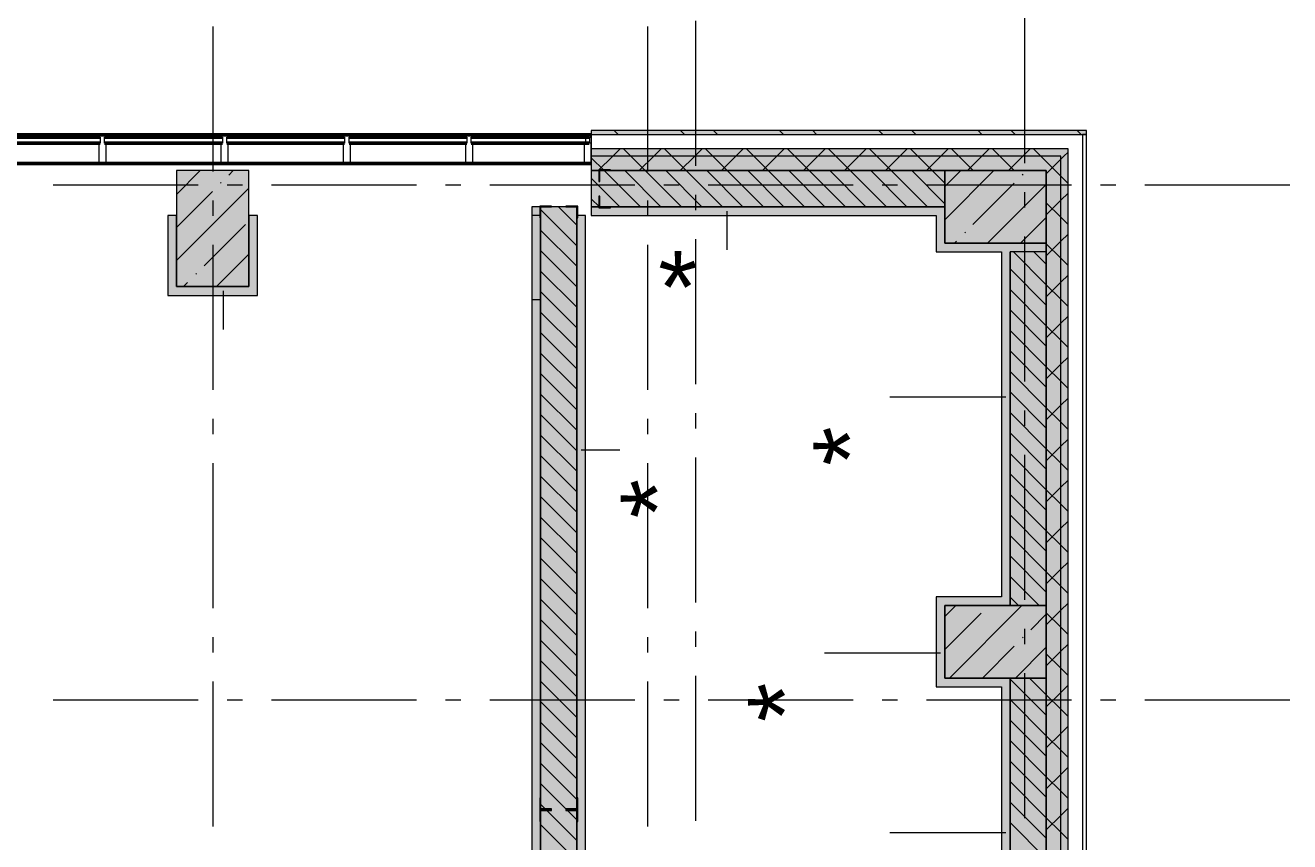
# Model space of a CAD drawing. Header units: millimetres. Extents: x -537608 to 253996, y -217170 to 186033.
# Drawn here: x -297869 to -289147, y 174393 to 180024 of the extents above; entities that cross this region are included whole.
import ezdxf

# ---------------------------------------------------------------- set-up
doc = ezdxf.new("R2010")
doc.units = ezdxf.units.MM
doc.layers.add('PDF _Геометрия', color=7, linetype='Continuous')
doc.layers.add('PDF _Текст', color=7, linetype='Continuous')
doc.layers.add('PDF _Сплошная заливка', color=7, linetype='Continuous', true_color=0xffffff)
doc.styles.add('PDF GOST-Common', font='arial.ttf')

msp = doc.modelspace()

# ---------------------------------------------------------------- hatches: boundary and pattern name
at = {"layer": 'PDF _Сплошная заливка', "transparency": 33554559}
h = msp.add_hatch(color=256, dxfattribs=at)
h.paths.add_polyline_path([(-290576.1839, 179271.2517), (-290549.1773, 179271.2517), (-290549.1773, 179298.2497), (-293964.683, 179298.2497), (-293964.683, 179271.2517), (-291715.7767, 179271.2517)], flags=0)
h.paths.add_polyline_path([(-304924.6804, 179271.2517), (-304924.6804, 179298.2497), (-317226.1745, 179298.2497), (-317226.1745, 179271.2517), (-305073.682, 179271.2517)], flags=0)
h = msp.add_hatch(color=256, dxfattribs=at)
h.paths.add_polyline_path([(-290726.1845, 179121.2511), (-290676.1843, 179121.2511), (-290676.1843, 179171.2513), (-293964.683, 179171.2513), (-293964.683, 179121.2511), (-291715.7767, 179121.2511)], flags=0)
h.paths.add_polyline_path([(-304924.6804, 179121.2511), (-304924.6804, 179171.2513), (-317076.174, 179171.2513), (-317076.174, 179121.2511), (-305073.682, 179121.2511)], flags=0)
h = msp.add_hatch(color=256, dxfattribs=at)
h.paths.add_polyline_path([(-290826.1849, 179021.2507), (-290726.1845, 179021.2507), (-290726.1845, 179121.2511), (-293964.683, 179121.2511), (-293964.683, 179021.2507), (-291526.179, 179021.2507)], flags=0)
h.paths.add_polyline_path([(-308413.1627, 179021.2507), (-304924.6804, 179021.2507), (-304924.6804, 179121.2511), (-316976.1736, 179121.2511), (-316976.1736, 179021.2507), (-308966.1789, 179021.2507)], flags=0)
h = msp.add_hatch(color=256, dxfattribs=at)
h.paths.add_polyline_path([(-290676.1843, 161221.2533), (-290676.1843, 162024.3157), (-290726.1845, 162024.3157), (-290726.1845, 161221.2533)], flags=0)
h.paths.add_polyline_path([(-290726.1845, 163724.3157), (-290676.1843, 163724.3157), (-290676.1843, 169859.4518), (-290726.1845, 169859.4518), (-290726.1845, 164787.9351)], flags=0)
h.paths.add_polyline_path([(-290676.1843, 169922.4514), (-290676.1843, 170584.4502), (-290726.1845, 170584.4502), (-290726.1845, 169922.4514), (-290705.921, 169922.4514)], flags=0)
h.paths.add_polyline_path([(-290726.1845, 170647.45), (-290676.1843, 170647.45), (-290676.1843, 179121.2511), (-290726.1845, 179121.2511), (-290726.1845, 170805.5026)], flags=0)
h = msp.add_hatch(color=256, dxfattribs=at)
h.paths.add_polyline_path([(-293385.5127, 178771.2498), (-291526.179, 178771.2498), (-291526.179, 179021.2507), (-293964.683, 179021.2507), (-293964.683, 178771.2498)], flags=0)
h.paths.add_polyline_path([(-305126.1797, 178771.2498), (-305126.1797, 179021.2507), (-308966.1789, 179021.2507), (-308966.1789, 178771.2498), (-307426.1799, 178771.2498), (-307426.1799, 179020.9019), (-306926.1779, 179020.9019), (-306926.1779, 178771.2498), (-306743.418, 178771.2498)], flags=0)
h = msp.add_hatch(color=256, dxfattribs=at)
h.paths.add_polyline_path([(-290826.1849, 161121.2529), (-290726.1845, 161121.2529), (-290726.1845, 162024.3157), (-290826.1849, 162024.3157), (-290826.1849, 161248.1888)], flags=0)
h.paths.add_polyline_path([(-290826.1849, 169853.4515), (-290811.1831, 169859.4518), (-290811.1831, 169888.1227), (-290820.1824, 169888.1227), (-290823.4119, 169859.4518)], flags=0)
h.paths.add_polyline_path([(-290726.1845, 163724.3157), (-290726.1845, 169859.4518), (-290765.4802, 169859.4518), (-290763.1809, 169853.4515), (-290826.1849, 169853.4515), (-290826.1849, 163724.3157)], flags=0)
h.paths.add_polyline_path([(-290811.1831, 169896.7818), (-290811.1831, 169922.4514), (-290726.1845, 169922.4514), (-290726.1845, 170584.4502), (-290811.1831, 170584.4502), (-290811.1831, 170610.1221), (-290820.1824, 170610.1221), (-290820.1824, 170592.752), (-290826.1849, 170590.4526), (-290826.1849, 169916.4512), (-290820.1824, 169914.1518), (-290820.1824, 169896.7818)], flags=0)
h.paths.add_polyline_path([(-290811.1831, 170618.7813), (-290813.181, 170647.45), (-290826.1849, 170653.4524), (-290820.1824, 170640.4529), (-290820.1824, 170618.7813)], flags=0)
h.paths.add_polyline_path([(-290765.4802, 170647.45), (-290726.1845, 170647.45), (-290726.1845, 179021.2507), (-290826.1849, 179021.2507), (-290826.1849, 170653.4524), (-290763.1809, 170653.4524)], flags=0)
at = {"layer": 'PDF _Сплошная заливка', "true_color": 0xd225fe, "transparency": 33554559}
msp.add_hatch(color=200, dxfattribs=at).paths.add_polyline_path([(-294374.4332, 169771.2517), (-294314.4346, 169771.2517), (-294314.4346, 178711.2512), (-294374.4332, 178711.2512), (-294374.4332, 171867.4254)])
at = {"layer": 'PDF _Сплошная заливка', "true_color": 0x56bc34, "transparency": 33554559}
for points in [[(-291586.1775, 178711.2512), (-291526.179, 178711.2512), (-291526.179, 178771.2498), (-293964.683, 178771.2498), (-293964.683, 178711.2512), (-291715.7767, 178711.2512)], [(-290826.1849, 178461.2503), (-290826.1849, 178521.2488), (-291526.179, 178521.2488), (-291526.179, 178461.2503), (-291076.1773, 178461.2503)], [(-291136.1843, 176021.2521), (-291136.1843, 176081.2506), (-291586.1775, 176081.2506), (-291586.1775, 176021.2521), (-291526.179, 176021.2521)], [(-291136.1843, 175461.2517), (-291076.1773, 175461.2517), (-291076.1773, 175521.2502), (-291526.179, 175521.2502), (-291526.179, 175461.2517)]]:
    msp.add_hatch(color=85, dxfattribs=at).paths.add_polyline_path(points)
at = {"layer": 'PDF _Сплошная заливка', "transparency": 33554559}
h = msp.add_hatch(color=256, dxfattribs=at)
h.paths.add_polyline_path([(-290880.9044, 161121.2529), (-290826.1849, 161121.2529), (-290826.1849, 161966.2527), (-291076.1773, 161966.2527), (-291076.1773, 161121.2529)], flags=0)
h.paths.add_polyline_path([(-290826.1849, 163786.2519), (-290826.1849, 164020.9045), (-291076.1773, 164020.9045), (-291076.1773, 163786.2519), (-290880.9044, 163786.2519)], flags=0)
h.paths.add_polyline_path([(-290880.9044, 164520.9064), (-290826.1849, 164520.9064), (-290826.1849, 167370.9045), (-291076.1773, 167370.9045), (-291076.1773, 164520.9064)], flags=0)
h.paths.add_polyline_path([(-290826.1849, 167870.9042), (-290826.1849, 169521.2529), (-291076.1773, 169521.2529), (-291076.1773, 167870.9042)], flags=0)
h.paths.add_polyline_path([(-291076.1773, 170021.2527), (-290826.1849, 170021.2527), (-290826.1849, 170610.1221), (-290935.1846, 170613.1577), (-290935.1846, 170618.7813), (-290826.1849, 170618.7813), (-290826.1849, 172521.2515), (-291076.1773, 172521.2515), (-291076.1773, 170097.5512)], flags=0)
h.paths.add_polyline_path([(-290826.1849, 173021.2491), (-290826.1849, 175521.2502), (-291076.1773, 175521.2502), (-291076.1773, 173021.2491)], flags=0)
h.paths.add_polyline_path([(-291076.1773, 176021.2521), (-290826.1849, 176021.2521), (-290826.1849, 178461.2503), (-291076.1773, 178461.2503), (-291076.1773, 177531.0151)], flags=0)

# ---------------------------------------------------------------- linework, layer by layer
at = {"layer": 'PDF _Геометрия', "color": 253, "lineweight": 9, "true_color": 0xaaaaaa}
for p, q in [((-296576.1812, 180015.0842), (-296576.1812, 179015.0847)), ((-293576.1782, 180015.0842), (-293576.1782, 179015.0847)), ((-293246.1822, 180054.9569), (-293246.1822, 179054.9573)), ((-290976.1855, 180072.9427), (-290976.1855, 179072.9431)), ((-296676.2763, 178921.2504), (-297676.2802, 178921.2504)), ((-296370.4449, 178921.2504), (-296476.2755, 178921.2504)), ((-295170.4404, 178921.2504), (-296170.4442, 178921.2504)), ((-294864.609, 178921.2504), (-294970.4482, 178921.2504)), ((-293664.613, 178921.2504), (-294664.6082, 178921.2504)), ((-293358.7816, 178921.2504), (-293464.6122, 178921.2504)), ((-292158.777, 178921.2504), (-293158.7808, 178921.2504)), ((-291852.9457, 178921.2504), (-291958.7763, 178921.2504)), ((-290652.941, 178921.2504), (-291652.9449, 178921.2504)), ((-290347.1097, 178921.2504), (-290452.9489, 178921.2504)), ((-289147.1137, 178921.2504), (-290147.1089, 178921.2504)), ((-296576.1812, 178815.0839), (-296576.1812, 178709.249)), ((-293576.1782, 178815.0839), (-293576.1782, 178709.249)), ((-293246.1822, 178854.9566), (-293246.1822, 178749.1217)), ((-290976.1855, 178872.9423), (-290976.1855, 178767.1118)), ((-293246.1822, 178549.1252), (-293246.1822, 177549.1257)), ((-290976.1855, 178567.111), (-290976.1855, 177567.1115)), ((-296576.1812, 178509.2525), (-296576.1812, 177509.253)), ((-293576.1782, 178509.2525), (-293576.1782, 177509.253)), ((-293246.1822, 177349.1249), (-293246.1822, 177243.2901)), ((-290976.1855, 177367.1107), (-290976.1855, 177261.2758)), ((-296576.1812, 177309.2522), (-296576.1812, 177203.4173)), ((-293576.1782, 177309.2522), (-293576.1782, 177203.4173)), ((-290976.1855, 177061.2751), (-290976.1855, 176061.2755)), ((-296576.1812, 177003.4165), (-296576.1812, 176003.417)), ((-293576.1782, 177003.4165), (-293576.1782, 176003.417)), ((-293246.1822, 177043.2893), (-293246.1822, 176043.2897)), ((-293246.1822, 175843.2889), (-293246.1822, 175737.4584)), ((-290976.1855, 175861.2747), (-290976.1855, 175755.4441)), ((-296576.1812, 175803.4163), (-296576.1812, 175697.5856)), ((-293576.1782, 175803.4163), (-293576.1782, 175697.5856)), ((-296576.1812, 175497.5849), (-296576.1812, 174497.5854)), ((-293576.1782, 175497.5849), (-293576.1782, 174497.5854)), ((-293246.1822, 175537.4576), (-293246.1822, 174537.458)), ((-290976.1855, 175555.4434), (-290976.1855, 174555.4438)), ((-297676.2802, 175370.9051), (-296676.2763, 175370.9051)), ((-296476.2755, 175370.9051), (-296370.4449, 175370.9051)), ((-296170.4442, 175370.9051), (-295170.4404, 175370.9051)), ((-294970.4482, 175370.9051), (-294864.609, 175370.9051)), ((-294664.6082, 175370.9051), (-293664.613, 175370.9051)), ((-293464.6122, 175370.9051), (-293358.7816, 175370.9051)), ((-293158.7808, 175370.9051), (-292158.777, 175370.9051)), ((-291958.7763, 175370.9051), (-291852.9457, 175370.9051)), ((-291652.9449, 175370.9051), (-290652.941, 175370.9051)), ((-290452.9489, 175370.9051), (-290347.1097, 175370.9051)), ((-290147.1089, 175370.9051), (-289147.1137, 175370.9051))]:
    msp.add_line(p, q, dxfattribs=at)
at = {"layer": 'PDF _Геометрия', "lineweight": 50}
for p, q in [((-293964.683, 179268.2505), (-304924.6804, 179268.2505)), ((-298165.0609, 179251.2507), (-297351.9851, 179251.2507)), ((-297321.9901, 179251.2507), (-296508.9143, 179251.2507)), ((-296478.9108, 179251.2507), (-295665.835, 179251.2507)), ((-295635.8314, 179251.2507), (-294822.7556, 179251.2507)), ((-294792.7606, 179251.2507), (-293979.6848, 179251.2507)), ((-298165.0609, 179211.2488), (-297351.9851, 179211.2488)), ((-297321.9901, 179211.2488), (-296508.9143, 179211.2488)), ((-296478.9108, 179211.2488), (-295665.835, 179211.2488)), ((-295635.8314, 179211.2488), (-294822.7556, 179211.2488)), ((-294792.7606, 179211.2488), (-293979.6848, 179211.2488)), ((-304874.6803, 179071.2509), (-293964.683, 179071.2509))]:
    msp.add_line(p, q, dxfattribs=at)
at = {"layer": 'PDF _Геометрия', "lineweight": 9}
for p, q in [((-297311.9918, 179268.2505), (-297361.992, 179268.2505)), ((-297361.992, 179268.2505), (-297361.992, 179251.2507)), ((-297361.992, 179251.2507), (-297351.9851, 179251.2507)), ((-297351.9851, 179251.2507), (-297351.9851, 179211.2488)), ((-297321.9901, 179211.2488), (-297321.9901, 179251.2507)), ((-297321.9901, 179251.2507), (-297311.9918, 179251.2507)), ((-297311.9918, 179251.2507), (-297311.9918, 179268.2505)), ((-296468.9124, 179268.2505), (-296518.9127, 179268.2505)), ((-296518.9127, 179268.2505), (-296518.9127, 179251.2507)), ((-296518.9127, 179251.2507), (-296508.9143, 179251.2507)), ((-296508.9143, 179251.2507), (-296508.9143, 179211.2488)), ((-296478.9108, 179211.2488), (-296478.9108, 179251.2507)), ((-296478.9108, 179251.2507), (-296468.9124, 179251.2507)), ((-296468.9124, 179251.2507), (-296468.9124, 179268.2505)), ((-295625.8331, 179268.2505), (-295675.8332, 179268.2505)), ((-295675.8332, 179268.2505), (-295675.8332, 179251.2507)), ((-295675.8332, 179251.2507), (-295665.835, 179251.2507)), ((-295665.835, 179251.2507), (-295665.835, 179211.2488)), ((-295635.8314, 179211.2488), (-295635.8314, 179251.2507)), ((-295635.8314, 179251.2507), (-295625.8331, 179251.2507)), ((-295625.8331, 179251.2507), (-295625.8331, 179268.2505)), ((-294782.7537, 179268.2505), (-294832.7539, 179268.2505)), ((-294832.7539, 179268.2505), (-294832.7539, 179251.2507)), ((-294832.7539, 179251.2507), (-294822.7556, 179251.2507)), ((-294822.7556, 179251.2507), (-294822.7556, 179211.2488)), ((-294792.7606, 179211.2488), (-294792.7606, 179251.2507)), ((-294792.7606, 179251.2507), (-294782.7537, 179251.2507)), ((-294782.7537, 179251.2507), (-294782.7537, 179268.2505)), ((-293964.683, 179268.2505), (-294014.6832, 179268.2505)), ((-294014.6832, 179268.2505), (-294014.6832, 179251.2507)), ((-294014.6832, 179251.2507), (-294004.6849, 179251.2507)), ((-294004.6849, 179251.2507), (-294004.6849, 179211.2488)), ((-293974.6814, 179211.2488), (-293974.6814, 179251.2507)), ((-293974.6814, 179251.2507), (-293964.683, 179251.2507)), ((-290549.1773, 179298.2497), (-293964.683, 179298.2497)), ((-293964.683, 179298.2497), (-293964.683, 179271.2517)), ((-293964.683, 179271.2517), (-293964.683, 179171.2513)), ((-293964.683, 179271.2517), (-290576.1839, 179271.2517)), ((-293964.683, 179251.2507), (-293964.683, 179268.2505)), ((-290576.1839, 179271.2517), (-290549.1773, 179271.2517)), ((-290549.1773, 179271.2517), (-290576.1839, 179271.2517)), ((-290576.1839, 179271.2517), (-290576.1839, 179171.2513)), ((-290549.1773, 179271.2517), (-290549.1773, 179298.2497)), ((-290549.1773, 179171.2513), (-290549.1773, 179271.2517)), ((-297351.9851, 179211.2488), (-297361.992, 179211.2488)), ((-297361.992, 179211.2488), (-297361.992, 179071.2509)), ((-297311.9918, 179211.2488), (-297321.9901, 179211.2488)), ((-297311.9918, 179071.2509), (-297311.9918, 179211.2488)), ((-296508.9143, 179211.2488), (-296518.9127, 179211.2488)), ((-296518.9127, 179211.2488), (-296518.9127, 179071.2509)), ((-296468.9124, 179211.2488), (-296478.9108, 179211.2488)), ((-296468.9124, 179071.2509), (-296468.9124, 179211.2488)), ((-295665.835, 179211.2488), (-295675.8332, 179211.2488)), ((-295675.8332, 179211.2488), (-295675.8332, 179071.2509)), ((-295625.8331, 179211.2488), (-295635.8314, 179211.2488)), ((-295625.8331, 179071.2509), (-295625.8331, 179211.2488)), ((-294822.7556, 179211.2488), (-294832.7539, 179211.2488)), ((-294832.7539, 179211.2488), (-294832.7539, 179071.2509)), ((-294782.7537, 179211.2488), (-294792.7606, 179211.2488)), ((-294782.7537, 179071.2509), (-294782.7537, 179211.2488)), ((-294004.6849, 179211.2488), (-294014.6832, 179211.2488)), ((-294014.6832, 179211.2488), (-294014.6832, 179071.2509)), ((-293964.683, 179211.2488), (-293974.6814, 179211.2488)), ((-293964.683, 179071.2509), (-293964.683, 179211.2488)), ((-293964.683, 179171.2513), (-293964.683, 179121.2511)), ((-290676.1843, 179171.2513), (-293964.683, 179171.2513)), ((-293816.1206, 179121.2511), (-293766.1204, 179171.2513)), ((-293692.6789, 179121.2511), (-293742.6791, 179171.2513)), ((-293533.2742, 179121.2511), (-293483.274, 179171.2513)), ((-293409.8325, 179121.2511), (-293459.8326, 179171.2513)), ((-293250.4364, 179121.2511), (-293200.4362, 179171.2513)), ((-293126.9947, 179121.2511), (-293176.9948, 179171.2513)), ((-292967.59, 179121.2511), (-292917.5898, 179171.2513)), ((-292844.1482, 179121.2511), (-292894.1484, 179171.2513)), ((-292684.7522, 179121.2511), (-292634.752, 179171.2513)), ((-292561.3104, 179121.2511), (-292611.3106, 179171.2513)), ((-292401.9058, 179121.2511), (-292351.9055, 179171.2513)), ((-292278.464, 179121.2511), (-292328.4642, 179171.2513)), ((-292119.0679, 179121.2511), (-292069.0677, 179171.2513)), ((-291995.6175, 179121.2511), (-292045.6178, 179171.2513)), ((-291836.2215, 179121.2511), (-291786.2213, 179171.2513)), ((-291712.7798, 179121.2511), (-291762.7799, 179171.2513)), ((-291553.3751, 179121.2511), (-291503.3749, 179171.2513)), ((-291429.9334, 179121.2511), (-291479.9335, 179171.2513)), ((-291270.5373, 179121.2511), (-291220.5371, 179171.2513)), ((-291147.0956, 179121.2511), (-291197.0957, 179171.2513)), ((-290987.6909, 179121.2511), (-290937.6907, 179171.2513)), ((-290864.2491, 179121.2511), (-290914.2493, 179171.2513)), ((-290704.8531, 179121.2511), (-290676.1843, 179149.9199)), ((-290676.1843, 179121.2511), (-290676.1843, 179171.2513)), ((-290576.1839, 179171.2513), (-290576.1839, 179021.2507)), ((-290549.1773, 179121.2511), (-290549.1773, 179171.2513)), ((-297361.992, 179071.2509), (-297311.9918, 179071.2509)), ((-296518.9127, 179071.2509), (-296468.9124, 179071.2509)), ((-295675.8332, 179071.2509), (-295625.8331, 179071.2509)), ((-294832.7539, 179071.2509), (-294782.7537, 179071.2509)), ((-294014.6832, 179071.2509), (-293964.683, 179071.2509)), ((-293964.683, 179121.2511), (-293964.683, 179021.2507)), ((-290726.1845, 179121.2511), (-293964.683, 179121.2511)), ((-293875.5163, 179021.2507), (-293964.683, 179110.4088)), ((-293916.121, 179021.2507), (-293816.1206, 179121.2511)), ((-293592.6785, 179021.2507), (-293692.6789, 179121.2511)), ((-293633.2746, 179021.2507), (-293533.2742, 179121.2511)), ((-293309.8321, 179021.2507), (-293409.8325, 179121.2511)), ((-293350.4368, 179021.2507), (-293250.4364, 179121.2511)), ((-293026.9942, 179021.2507), (-293126.9947, 179121.2511)), ((-293067.5904, 179021.2507), (-292967.59, 179121.2511)), ((-292744.1479, 179021.2507), (-292844.1482, 179121.2511)), ((-292784.7525, 179021.2507), (-292684.7522, 179121.2511)), ((-292461.3101, 179021.2507), (-292561.3104, 179121.2511)), ((-292501.9061, 179021.2507), (-292401.9058, 179121.2511)), ((-292178.4636, 179021.2507), (-292278.464, 179121.2511)), ((-292219.0683, 179021.2507), (-292119.0679, 179121.2511)), ((-291895.6258, 179021.2507), (-291995.6175, 179121.2511)), ((-291936.2219, 179021.2507), (-291836.2215, 179121.2511)), ((-291612.7794, 179021.2507), (-291712.7798, 179121.2511)), ((-291653.3755, 179021.2507), (-291553.3751, 179121.2511)), ((-291329.9329, 179021.2507), (-291429.9334, 179121.2511)), ((-291370.5377, 179021.2507), (-291270.5373, 179121.2511)), ((-291047.0952, 179021.2507), (-291147.0956, 179121.2511)), ((-291087.6913, 179021.2507), (-290987.6909, 179121.2511)), ((-290764.2488, 179021.2507), (-290864.2491, 179121.2511)), ((-290804.8534, 179021.2507), (-290726.1845, 179099.9196)), ((-290726.1845, 179099.9196), (-290704.8531, 179121.2511)), ((-290726.1845, 179021.2507), (-290726.1845, 179121.2511)), ((-290676.1843, 179021.2507), (-290676.1843, 179121.2511)), ((-290549.1773, 179021.2507), (-290549.1773, 179121.2511)), ((-296826.1821, 178857.3679), (-296662.2993, 179021.2507)), ((-296326.1802, 179021.2507), (-296826.1821, 179021.2507)), ((-296826.1821, 179021.2507), (-296826.1821, 178221.2519)), ((-296464.2534, 178991.1955), (-296434.1982, 179021.2507)), ((-296326.1802, 178221.2519), (-296326.1802, 179021.2507)), ((-293964.683, 179021.2507), (-291526.179, 179021.2507)), ((-291526.179, 179021.2507), (-293964.683, 179021.2507)), ((-293964.683, 179021.2507), (-293964.683, 178771.2498)), ((-293766.9386, 178771.2498), (-293964.683, 178968.9899)), ((-293625.524, 178771.2498), (-293875.5163, 179021.2507)), ((-293484.1007, 178771.2498), (-293734.1017, 179021.2507)), ((-293342.6776, 178771.2498), (-293592.6785, 179021.2507)), ((-293201.2543, 178771.2498), (-293451.2553, 179021.2507)), ((-293059.8311, 178771.2498), (-293309.8321, 179021.2507)), ((-292918.4165, 178771.2498), (-293168.4175, 179021.2507)), ((-292776.9933, 178771.2498), (-293026.9942, 179021.2507)), ((-292635.5701, 178771.2498), (-292885.5711, 179021.2507)), ((-292494.1469, 178771.2498), (-292744.1479, 179021.2507)), ((-292352.7323, 178771.2498), (-292602.7246, 179021.2507)), ((-292211.3091, 178771.2498), (-292461.3101, 179021.2507)), ((-292069.8859, 178771.2498), (-292319.8868, 179021.2507)), ((-291928.4626, 178771.2498), (-292178.4636, 179021.2507)), ((-291787.0394, 178771.2498), (-292037.0404, 179021.2507)), ((-291645.6249, 178771.2498), (-291895.6258, 179021.2507)), ((-291526.179, 178793.2314), (-291754.2026, 179021.2507)), ((-291526.179, 178934.6546), (-291612.7794, 179021.2507)), ((-291526.179, 178683.0002), (-291187.9328, 179021.2507)), ((-291526.179, 178911.1013), (-291416.0339, 179021.2507)), ((-291526.179, 179021.2507), (-290826.1849, 179021.2507)), ((-290826.1849, 179021.2507), (-291526.179, 179021.2507)), ((-291526.179, 179021.2507), (-291526.179, 178771.2498)), ((-291526.179, 178771.2498), (-291526.179, 179021.2507)), ((-290989.8869, 178991.1955), (-290985.1417, 178995.9406)), ((-290826.1849, 178999.9193), (-290804.8534, 179021.2507)), ((-290826.1849, 179021.2507), (-290826.1849, 170653.4524)), ((-290826.1849, 178521.2488), (-290826.1849, 179021.2507)), ((-290726.1845, 178983.1822), (-290764.2488, 179021.2507)), ((-290726.1845, 170647.45), (-290726.1845, 179021.2507)), ((-290676.1843, 178933.182), (-290726.1845, 178983.1822)), ((-290676.1843, 170647.45), (-290676.1843, 179021.2507)), ((-290576.1839, 179021.2507), (-290576.1839, 170647.45)), ((-290549.1773, 170647.45), (-290549.1773, 179021.2507)), ((-296826.1821, 178401.1699), (-296326.1802, 178901.1676)), ((-296521.2723, 178934.1723), (-296516.5358, 178938.9132)), ((-291332.0343, 178649.0481), (-291046.9143, 178934.1723)), ((-291231.7325, 178521.2488), (-290826.1849, 178926.8049)), ((-296826.1821, 178629.2668), (-296578.2997, 178877.1493)), ((-293908.3617, 178771.2498), (-293964.683, 178827.5667)), ((-290826.1849, 178717.0772), (-290726.1845, 178817.0775)), ((-290726.1845, 178700.3401), (-290826.1849, 178800.3361)), ((-290726.1845, 178817.0775), (-290676.1843, 178867.0777)), ((-296826.1821, 178711.2512), (-296886.1807, 178711.2512)), ((-296886.1807, 178711.2512), (-296886.1807, 178221.2519)), ((-296826.1821, 178221.2519), (-296826.1821, 178711.2512)), ((-296266.1817, 178711.2512), (-296326.1802, 178711.2512)), ((-296326.1802, 178711.2512), (-296326.1802, 178221.2519)), ((-296266.1817, 178221.2519), (-296266.1817, 178711.2512)), ((-294314.4346, 178771.2498), (-294374.4332, 178771.2498)), ((-294374.4332, 178771.2498), (-294374.4332, 178132.4857)), ((-294314.4346, 178711.2512), (-294374.4332, 178711.2512)), ((-294374.4332, 178711.2512), (-294374.4332, 169771.2517)), ((-294064.4337, 178771.2498), (-294314.4346, 178771.2498)), ((-294314.4346, 178771.2498), (-294314.4346, 178711.2512)), ((-294314.4346, 178132.4857), (-294314.4346, 178771.2498)), ((-294064.4337, 178503.0606), (-294314.4346, 178753.0616)), ((-294314.4346, 178711.2512), (-294314.4346, 169771.2517)), ((-294314.4346, 169771.2517), (-294314.4346, 178711.2512)), ((-294064.4337, 178644.4795), (-294191.2082, 178771.2498)), ((-294064.4337, 178711.2512), (-294064.4337, 178771.2498)), ((-294004.4352, 178711.2512), (-294064.4337, 178711.2512)), ((-294064.4337, 178711.2512), (-294064.4337, 170526.2516)), ((-294064.4337, 170526.2516), (-294064.4337, 178711.2512)), ((-294004.4352, 170586.2501), (-294004.4352, 178711.2512)), ((-291526.179, 178771.2498), (-293964.683, 178771.2498)), ((-293964.683, 178771.2498), (-291526.179, 178771.2498)), ((-293964.683, 178771.2498), (-293964.683, 178711.2512)), ((-293964.683, 178711.2512), (-291586.1775, 178711.2512)), ((-293029.397, 178741.2505), (-293029.397, 178475.1024)), ((-291586.1775, 178711.2512), (-291586.1775, 178461.2503)), ((-291526.179, 178771.2498), (-291526.179, 178521.2488)), ((-291526.179, 178711.2512), (-291526.179, 178771.2498)), ((-291526.179, 178521.2488), (-291526.179, 178711.2512)), ((-296635.3271, 178363.9281), (-296350.1986, 178649.0481)), ((-291003.6399, 178521.2488), (-290826.1849, 178698.7082)), ((-290676.1843, 178650.3399), (-290726.1845, 178700.3401)), ((-294064.4337, 178361.6375), (-294314.4346, 178611.6384)), ((-291459.8336, 178521.2488), (-291446.0805, 178535.0019)), ((-291389.0617, 178592.025), (-291384.3165, 178596.7658)), ((-290826.1849, 178434.235), (-290726.1845, 178534.2354)), ((-290726.1845, 178534.2354), (-290676.1843, 178584.2356)), ((-296549.898, 178221.2519), (-296326.1802, 178444.974)), ((-294064.4337, 178220.2185), (-294314.4346, 178470.2195)), ((-291586.1775, 178461.2503), (-291526.179, 178461.2503)), ((-291526.179, 178521.2488), (-290826.1849, 178521.2488)), ((-291076.1773, 178521.2488), (-291526.179, 178521.2488)), ((-291526.179, 178461.2503), (-291136.1843, 178461.2503)), ((-291136.1843, 178461.2503), (-291136.1843, 176081.2506)), ((-290826.1849, 178521.2488), (-291076.1773, 178521.2488)), ((-290826.1849, 178461.2503), (-291076.1773, 178461.2503)), ((-291076.1773, 178461.2503), (-291076.1773, 176021.2521)), ((-291076.1773, 176021.2521), (-291076.1773, 178461.2503)), ((-290826.1849, 178234.6519), (-291052.779, 178461.2503)), ((-290826.1849, 178376.0751), (-290911.3558, 178461.2503)), ((-290826.1849, 178461.2503), (-290826.1849, 178521.2488)), ((-290726.1845, 178417.4937), (-290826.1849, 178517.494)), ((-290826.1849, 176021.2521), (-290826.1849, 178461.2503)), ((-290676.1843, 178367.4934), (-290726.1845, 178417.4937)), ((-296692.346, 178306.9008), (-296687.6095, 178311.6415)), ((-294064.4337, 178078.7953), (-294314.4346, 178328.7962)), ((-290826.1849, 178093.233), (-291076.1773, 178343.2297)), ((-290726.1845, 178251.3933), (-290676.1843, 178301.3935)), ((-296886.1807, 178221.2519), (-296886.1807, 178161.2491)), ((-296826.1821, 178221.2519), (-296326.1802, 178221.2519)), ((-296326.1802, 178221.2519), (-296826.1821, 178221.2519)), ((-296777.9991, 178221.2519), (-296749.3734, 178249.8776)), ((-296504.6601, 178191.2484), (-296504.6601, 177925.1002)), ((-296266.1817, 178161.2491), (-296266.1817, 178221.2519)), ((-294064.4337, 177937.3764), (-294314.4346, 178187.3731)), ((-290826.1849, 177951.8098), (-291076.1773, 178201.8108)), ((-290826.1849, 178151.3929), (-290726.1845, 178251.3933)), ((-290726.1845, 178134.6515), (-290826.1849, 178234.6519)), ((-296886.1807, 178161.2491), (-296266.1817, 178161.2491)), ((-294374.4332, 178132.4857), (-294314.4346, 178132.4857)), ((-290676.1843, 178084.6513), (-290726.1845, 178134.6515)), ((-294064.4337, 177795.9532), (-294314.4346, 178045.9541)), ((-290826.1849, 177810.3866), (-291076.1773, 178060.3876)), ((-290726.1845, 177968.5469), (-290676.1843, 178018.547)), ((-290826.1849, 177868.5508), (-290726.1845, 177968.5469)), ((-290726.1845, 177851.8094), (-290826.1849, 177951.8098)), ((-294064.4337, 177654.5343), (-294314.4346, 177904.5309)), ((-290826.1849, 177668.9677), (-291076.1773, 177918.9686)), ((-290676.1843, 177801.8092), (-290726.1845, 177851.8094)), ((-294064.4337, 177513.1111), (-294314.4346, 177763.1121)), ((-290826.1849, 177527.5444), (-291076.1773, 177777.5455)), ((-290826.1849, 177585.7043), (-290726.1845, 177685.7048)), ((-290726.1845, 177568.9673), (-290826.1849, 177668.9677)), ((-290726.1845, 177685.7048), (-290676.1843, 177735.7049)), ((-294064.4337, 177371.6879), (-294314.4346, 177621.6888)), ((-290826.1849, 177386.1256), (-291076.1773, 177636.1265)), ((-290826.1849, 177244.7024), (-291076.1773, 177494.7033)), ((-290676.1843, 177518.9671), (-290726.1845, 177568.9673)), ((-294064.4337, 177230.2689), (-294314.4346, 177480.2699)), ((-291106.1808, 177459.1925), (-291906.1839, 177459.1925)), ((-290826.1849, 177302.8622), (-290726.1845, 177402.8626)), ((-290726.1845, 177402.8626), (-290676.1843, 177452.8628)), ((-294064.4337, 177088.8458), (-294314.4346, 177338.8467)), ((-290826.1849, 177103.2835), (-291076.1773, 177353.2801)), ((-290726.1845, 177286.1252), (-290826.1849, 177386.1256)), ((-290676.1843, 177236.125), (-290726.1845, 177286.1252)), ((-294064.4337, 176947.4268), (-294314.4346, 177197.4235)), ((-290826.1849, 176961.8603), (-291076.1773, 177211.8612)), ((-290726.1845, 177120.0205), (-290676.1843, 177170.0207)), ((-294064.4337, 176806.0036), (-294314.4346, 177056.0046)), ((-294034.4387, 177096.6954), (-293768.2906, 177096.6954)), ((-290826.1849, 176820.4413), (-291076.1773, 177070.438)), ((-290826.1849, 177020.0202), (-290726.1845, 177120.0205)), ((-290726.1845, 177003.2831), (-290826.1849, 177103.2835)), ((-290676.1843, 176953.2829), (-290726.1845, 177003.2831)), ((-294064.4337, 176664.5848), (-294314.4346, 176914.5814)), ((-290826.1849, 176679.0182), (-291076.1773, 176929.0191)), ((-290726.1845, 176837.1784), (-290676.1843, 176887.1786)), ((-290826.1849, 176537.5949), (-291076.1773, 176787.5959)), ((-290826.1849, 176737.178), (-290726.1845, 176837.1784)), ((-290726.1845, 176720.441), (-290826.1849, 176820.4413)), ((-294064.4337, 176523.1615), (-294314.4346, 176773.1625)), ((-290676.1843, 176670.4408), (-290726.1845, 176720.441)), ((-294064.4337, 176381.7383), (-294314.4346, 176631.7393)), ((-290826.1849, 176396.176), (-291076.1773, 176646.177)), ((-290826.1849, 176454.3359), (-290726.1845, 176554.3363)), ((-290726.1845, 176437.5945), (-290826.1849, 176537.5949)), ((-290726.1845, 176554.3363), (-290676.1843, 176604.3365)), ((-294064.4337, 176240.3194), (-294314.4346, 176490.3204)), ((-290826.1849, 176254.7528), (-291076.1773, 176504.7538)), ((-290826.1849, 176113.3339), (-291076.1773, 176363.3306)), ((-290676.1843, 176387.5986), (-290726.1845, 176437.5945)), ((-294064.4337, 176098.8962), (-294314.4346, 176348.8971)), ((-290826.1849, 176171.4938), (-290726.1845, 176271.4942)), ((-290726.1845, 176271.4942), (-290676.1843, 176321.4943)), ((-294064.4337, 175957.4773), (-294314.4346, 176207.4783)), ((-290875.522, 176021.2521), (-291076.1773, 176221.9116)), ((-290726.1845, 176154.7524), (-290826.1849, 176254.7528)), ((-290676.1843, 176104.7522), (-290726.1845, 176154.7524)), ((-294064.4337, 175816.0541), (-294314.4346, 176066.0551)), ((-291136.1843, 176081.2506), (-291586.1775, 176081.2506)), ((-291586.1775, 176081.2506), (-291586.1775, 176021.2521)), ((-291586.1775, 176021.2521), (-291586.1775, 175461.2517)), ((-291526.179, 175945.8212), (-291450.7481, 176021.2521)), ((-291076.1773, 176021.2521), (-291526.179, 176021.2521)), ((-291526.179, 176021.2521), (-291526.179, 175521.2502)), ((-291526.179, 175521.2502), (-291526.179, 176021.2521)), ((-291526.179, 176021.2521), (-291136.1843, 176021.2521)), ((-291494.5564, 175521.2502), (-290994.5545, 176021.2521)), ((-291136.1843, 176021.2521), (-291076.1773, 176021.2521)), ((-291016.9452, 176021.2521), (-291076.1773, 176080.4885)), ((-290826.1849, 176021.2521), (-291076.1773, 176021.2521)), ((-291076.1773, 176021.2521), (-290826.1849, 176021.2521)), ((-290826.1849, 175521.2502), (-290826.1849, 176021.2521)), ((-290726.1845, 175988.6521), (-290676.1843, 176038.6522)), ((-294064.4337, 175674.6352), (-294314.4346, 175924.6318)), ((-291526.179, 175717.7201), (-291275.0068, 175968.8923)), ((-290932.8594, 175854.8417), (-290826.1849, 175961.5248)), ((-290826.1849, 175888.6516), (-290726.1845, 175988.6521)), ((-290726.1845, 175871.9103), (-290826.1849, 175971.9107)), ((-290676.1843, 175821.9101), (-290726.1845, 175871.9103)), ((-294064.4337, 175533.2119), (-294314.4346, 175783.213)), ((-291266.4553, 175521.2502), (-291046.9143, 175740.7954)), ((-290989.8869, 175797.8186), (-290985.1417, 175802.5594)), ((-290726.1845, 175705.8057), (-290676.1843, 175755.8058)), ((-291556.1826, 175692.0138), (-292356.177, 175692.0138)), ((-291038.3542, 175521.2502), (-290826.1849, 175733.428)), ((-290826.1849, 175605.8095), (-290726.1845, 175705.8057)), ((-290726.1845, 175589.0682), (-290826.1849, 175689.0686)), ((-294064.4337, 175391.7931), (-294314.4346, 175641.7897)), ((-290676.1843, 175539.068), (-290726.1845, 175589.0682)), ((-294064.4337, 175250.3698), (-294314.4346, 175500.3708)), ((-291526.179, 175521.2502), (-291076.1773, 175521.2502)), ((-291076.1773, 175521.2502), (-291526.179, 175521.2502)), ((-290826.1849, 175521.2502), (-291076.1773, 175521.2502)), ((-291076.1773, 175521.2502), (-291076.1773, 173021.2491)), ((-291076.1773, 175521.2502), (-290826.1849, 175521.2502)), ((-291076.1773, 175461.2517), (-291076.1773, 175521.2502)), ((-290826.1849, 175264.8033), (-291076.1773, 175514.8042)), ((-290826.1849, 175406.2265), (-290941.2043, 175521.2502)), ((-290826.1849, 173021.2491), (-290826.1849, 175521.2502)), ((-291586.1775, 175461.2517), (-291526.179, 175461.2517)), ((-291526.179, 175461.2517), (-291136.1843, 175461.2517)), ((-291136.1843, 175461.2517), (-291136.1843, 173081.252)), ((-291076.1773, 173021.2491), (-291076.1773, 175461.2517)), ((-290826.1849, 175322.9632), (-290726.1845, 175422.9635)), ((-290726.1845, 175306.2261), (-290826.1849, 175406.2265)), ((-290726.1845, 175422.9635), (-290676.1843, 175472.9638)), ((-294064.4337, 175108.9466), (-294314.4346, 175358.9476)), ((-290826.1849, 175123.3843), (-291076.1773, 175373.3853)), ((-290676.1843, 175256.2259), (-290726.1845, 175306.2261)), ((-294064.4337, 174967.5278), (-294314.4346, 175217.5287)), ((-290826.1849, 174981.9612), (-291076.1773, 175231.9621)), ((-290826.1849, 175040.1211), (-290726.1845, 175140.1214)), ((-290726.1845, 175140.1214), (-290676.1843, 175190.1216)), ((-294064.4337, 174826.1045), (-294314.4346, 175076.1055)), ((-290826.1849, 174840.5422), (-291076.1773, 175090.5389)), ((-290726.1845, 175023.384), (-290826.1849, 175123.3843)), ((-290676.1843, 174973.3838), (-290726.1845, 175023.384)), ((-294064.4337, 174684.6856), (-294314.4346, 174934.6823)), ((-290826.1849, 174699.119), (-291076.1773, 174949.12)), ((-290726.1845, 174857.2793), (-290676.1843, 174907.2795)), ((-294064.4337, 174543.2624), (-294314.4346, 174793.2634)), ((-290826.1849, 174557.7001), (-291076.1773, 174807.6968)), ((-290826.1849, 174757.2789), (-290726.1845, 174857.2793)), ((-290726.1845, 174740.5419), (-290826.1849, 174840.5422)), ((-290676.1843, 174690.5416), (-290726.1845, 174740.5419)), ((-294064.4337, 174401.8435), (-294314.4346, 174651.8401)), ((-290826.1849, 174416.2769), (-291076.1773, 174666.2779)), ((-290726.1845, 174574.4372), (-290676.1843, 174624.4374)), ((-290826.1849, 174274.8537), (-291076.1773, 174524.8547)), ((-290826.1849, 174474.4368), (-290726.1845, 174574.4372)), ((-290726.1845, 174457.6997), (-290826.1849, 174557.7001)), ((-294064.4337, 174260.4203), (-294314.4346, 174510.4213)), ((-291106.1808, 174453.48), (-291906.1839, 174453.48)), ((-290676.1843, 174407.6995), (-290726.1845, 174457.6997))]:
    msp.add_line(p, q, dxfattribs=at)
at = {"layer": 'PDF _Геометрия', "color": 8, "lineweight": 9, "true_color": 0x787878}
for p, q in [((-293779.0209, 179271.2517), (-293806.0276, 179298.2497)), ((-293322.8273, 179271.2517), (-293349.8253, 179298.2497)), ((-293094.7262, 179271.2517), (-293121.7242, 179298.2497)), ((-292638.5326, 179271.2517), (-292665.5306, 179298.2497)), ((-292410.4314, 179271.2517), (-292437.4295, 179298.2497)), ((-291954.2378, 179271.2517), (-291981.2358, 179298.2497)), ((-291726.1367, 179271.2517), (-291753.1348, 179298.2497)), ((-291269.9431, 179271.2517), (-291296.9411, 179298.2497)), ((-291041.8419, 179271.2517), (-291068.84, 179298.2497)), ((-290585.6484, 179271.2517), (-290612.6464, 179298.2497))]:
    msp.add_line(p, q, dxfattribs=at)
at = {"layer": 'PDF _Геометрия', "color": 253, "lineweight": 20, "true_color": 0xaaaaaa}
for p, q in [((-293831.1827, 179027.2488), (-293912.1768, 179027.2488)), ((-293912.1768, 179027.2488), (-293912.1768, 178946.2504)), ((-293906.183, 178946.2504), (-293906.183, 179021.2507)), ((-293906.183, 179021.2507), (-293831.1827, 179021.2507)), ((-293831.1827, 179021.2507), (-293831.1827, 179027.2488)), ((-293912.1768, 178946.2504), (-293906.183, 178946.2504)), ((-293906.183, 178846.25), (-293912.1768, 178846.25)), ((-293912.1768, 178846.25), (-293912.1768, 178765.2516)), ((-293906.183, 178771.2498), (-293906.183, 178846.25)), ((-294239.4343, 178777.2522), (-294320.4371, 178777.2522)), ((-294320.4371, 178777.2522), (-294320.4371, 178696.2495)), ((-294314.4346, 178771.2498), (-294239.4343, 178771.2498)), ((-294314.4346, 178696.2495), (-294314.4346, 178771.2498)), ((-294239.4343, 178771.2498), (-294239.4343, 178777.2522)), ((-294139.434, 178777.2522), (-294139.434, 178771.2498)), ((-294058.4399, 178777.2522), (-294139.434, 178777.2522)), ((-294139.434, 178771.2498), (-294064.4337, 178771.2498)), ((-294064.4337, 178771.2498), (-294064.4337, 178696.2495)), ((-294058.4399, 178696.2495), (-294058.4399, 178777.2522)), ((-293912.1768, 178765.2516), (-293831.1827, 178765.2516)), ((-293831.1827, 178771.2498), (-293906.183, 178771.2498)), ((-293831.1827, 178765.2516), (-293831.1827, 178771.2498)), ((-294320.4371, 178696.2495), (-294314.4346, 178696.2495)), ((-294064.4337, 178696.2495), (-294058.4399, 178696.2495)), ((-294314.4346, 174694.4859), (-294320.4371, 174694.4859)), ((-294320.4371, 174694.4859), (-294320.4371, 174613.4874)), ((-294314.4346, 174619.4856), (-294314.4346, 174694.4859)), ((-294058.4399, 174694.4859), (-294064.4337, 174694.4859)), ((-294064.4337, 174694.4859), (-294064.4337, 174619.4856)), ((-294058.4399, 174613.4874), (-294058.4399, 174694.4859)), ((-294239.4343, 174613.4874), (-294320.4371, 174613.4874)), ((-294320.4371, 174613.4874), (-294320.4371, 174532.4847)), ((-294320.4371, 174613.4874), (-294239.4343, 174613.4874)), ((-294239.4343, 174619.4856), (-294314.4346, 174619.4856)), ((-294314.4346, 174607.485), (-294239.4343, 174607.485)), ((-294314.4346, 174532.4847), (-294314.4346, 174607.485)), ((-294239.4343, 174613.4874), (-294239.4343, 174619.4856)), ((-294239.4343, 174607.485), (-294239.4343, 174613.4874)), ((-294139.434, 174619.4856), (-294139.434, 174613.4874)), ((-294064.4337, 174619.4856), (-294139.434, 174619.4856)), ((-294139.434, 174613.4874), (-294139.434, 174607.485)), ((-294058.4399, 174613.4874), (-294139.434, 174613.4874)), ((-294139.434, 174613.4874), (-294058.4399, 174613.4874)), ((-294139.434, 174607.485), (-294064.4337, 174607.485)), ((-294064.4337, 174607.485), (-294064.4337, 174532.4847)), ((-294058.4399, 174532.4847), (-294058.4399, 174613.4874)), ((-294320.4371, 174532.4847), (-294314.4346, 174532.4847)), ((-294064.4337, 174532.4847), (-294058.4399, 174532.4847))]:
    msp.add_line(p, q, dxfattribs=at)
at = {"layer": 'PDF _Сплошная заливка', "lineweight": 35, "transparency": 33554559}
for points in [[(-296326.1802, 178221.2519), (-296326.1802, 179021.2507), (-296826.1821, 178221.2519), (-296826.1821, 179021.2507)], [(-290826.1849, 178521.2488), (-290826.1849, 179021.2507), (-291526.179, 178521.2488), (-291526.179, 179021.2507)], [(-294064.4337, 169771.2517), (-294064.4337, 178771.2498), (-294314.4346, 169771.2517), (-294314.4346, 178771.2498)], [(-291526.179, 175521.2502), (-290826.1849, 175521.2502), (-291526.179, 176021.2521), (-290826.1849, 176021.2521)]]:
    msp.add_solid(points, dxfattribs=at)
at = {"layer": 'PDF _Сплошная заливка', "color": 11, "lineweight": 35, "true_color": 0xff7d7d, "transparency": 33554559}
for points in [[(-296826.1821, 178221.2519), (-296826.1821, 178711.2512), (-296886.1807, 178221.2519), (-296886.1807, 178711.2512)], [(-296266.1817, 178221.2519), (-296266.1817, 178711.2512), (-296326.1802, 178221.2519), (-296326.1802, 178711.2512)], [(-294314.4346, 178132.4857), (-294314.4346, 178771.2498), (-294374.4332, 178132.4857), (-294374.4332, 178771.2498)], [(-296886.1807, 178161.2491), (-296266.1817, 178161.2491), (-296886.1807, 178221.2519), (-296266.1817, 178221.2519)]]:
    msp.add_solid(points, dxfattribs=at)
at = {"layer": 'PDF _Сплошная заливка', "color": 85, "lineweight": 35, "true_color": 0x56bc34, "transparency": 33554559}
for points in [[(-294004.4352, 170526.2516), (-294004.4352, 178711.2512), (-294064.4337, 170526.2516), (-294064.4337, 178711.2512)], [(-291526.179, 178461.2503), (-291526.179, 178711.2512), (-291586.1775, 178461.2503), (-291586.1775, 178711.2512)], [(-291076.1773, 176021.2521), (-291076.1773, 178461.2503), (-291136.1843, 176021.2521), (-291136.1843, 178461.2503)], [(-291526.179, 175461.2517), (-291526.179, 176021.2521), (-291586.1775, 175461.2517), (-291586.1775, 176021.2521)], [(-291076.1773, 173021.2491), (-291076.1773, 175461.2517), (-291136.1843, 173021.2491), (-291136.1843, 175461.2517)]]:
    msp.add_solid(points, dxfattribs=at)

# ---------------------------------------------------------------- texts
at = {"layer": 'PDF _Текст', "insert": (-293697.3982, 178218.1345), "char_height": 500, "attachment_point": 4, "style": 'PDF GOST-Common'}
msp.add_mtext(' *', dxfattribs=at)
at = {"layer": 'PDF _Текст', "char_height": 500, "attachment_point": 4, "rotation": 90, "style": 'PDF GOST-Common'}
for insert in [(-292183.0666, 176791.1956), (-293511.3184, 176428.6942), (-292633.0684, 175024.0126)]:
    msp.add_mtext(' *', dxfattribs=dict(at, insert=insert))

doc.saveas('drawing.dxf')
